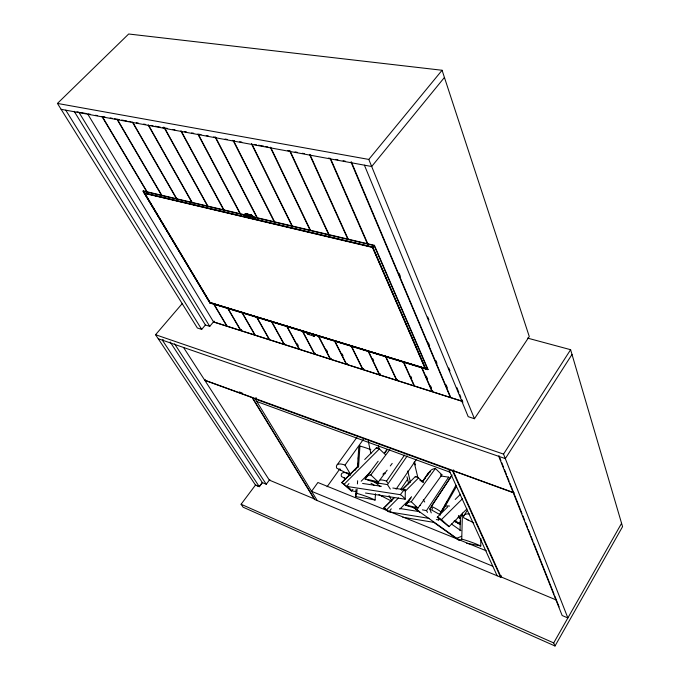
<?xml version="1.0" encoding="UTF-8"?>
<svg xmlns="http://www.w3.org/2000/svg" width="680" height="680" viewBox="0 0 680 680"><rect width="100%" height="100%" fill="white"/><g stroke="black" fill="none" stroke-linecap="round" stroke-linejoin="round"><path stroke-width="1.02" d="M248.055 214.812L248.115 215.424M466.675 543.337A99.178 28.033 12.9 0 1 480.752 546.006L480.896 538.577M460.02 540.498L461.745 539.112L462.425 513.094M460.037 530.646L460.377 517.99M355.963 489.634L355.767 496.714A92.947 27.982 14.3 0 1 375.096 500.038L375.471 493.731M355.615 494.879L356.796 493.374L357.076 489.175M357.425 483.913L357.629 480.76M358.538 467.083L359.933 446.046A41.624 14.577 14.8 0 1 370.829 449.659M357.433 467.627L358.76 447.712L359.933 446.046M355.767 496.714L355.98 493.578M357.714 467.466L357.995 463.292M358.275 459.111L358.411 457.019M313.659 336.107L314.032 335.589A1.861 0.773 37.9 0 0 314.865 335.521L313.905 336.175L308.55 334.466A1.335 0.552 38 0 1 307.657 333.957L305.269 331.959M250.699 215.483C249.518 214.243 242.947 212.738 244.29 216.418L255.323 218.799L254.855 218.781M248.854 216.478L248.429 215.968L248.744 216.444M455.94 485.282L439.969 513.952L443.64 507.543M244.4 215.381L245.098 213.953A2.066 0.935 41.1 0 1 245.981 213.724L251.056 214.914A2.074 0.944 41 0 1 252.407 215.654L255.161 217.982M436.331 519.571L438.387 519.902L439.05 518.653M454.333 521.194A103.334 34.773 31.6 0 1 459.127 523.846L460.692 521.067M527.535 338.104L570.613 349.699L622.557 526.668L554.999 646L553.698 642.923L621.571 523.311M348.942 483.573L346.715 486.412L400.333 494.683L403.223 490.935A24.54 8.857 -88 0 1 405.348 489.923L405.161 499.213L365.517 493.025M444.694 505.708L447.321 501.126M456.56 486.37L442.612 510.714L440.657 511.938M500.625 577.244L452.591 470.934L252.356 397.962L314.449 499.4L500.625 577.244L501.33 576.087M556.418 600.049L500.956 576.878L501.458 576.053M572.008 354.442L505.325 458.617L158.219 338.725L155.558 334.721L182.359 303.442M463.879 515.695L467.262 510.425M498.763 456.348L562.164 615.527L567.868 617.95L503.548 454.104L570.613 349.699M458.006 517.225L459.858 518.16L462.154 514.598M427.55 512.371L426.488 510.62L448.621 477.147L440.436 475.923M500.956 576.878L453.075 470.781L453.662 469.897M432.548 509.133L431.315 506.379L452.055 474.98M431.256 512.89L429.794 508.946L451.664 475.813M364.403 165.163L468.197 416.67L474.436 418.719L529.278 336.549L442.077 70.261L128.681 34L57.443 103.428L197.362 327.99L201.688 329.4L205.394 324.972L209.746 326.375L214.115 321.113M422.144 482.043L428.561 472.498L430.245 472.073M400.707 489.387L407.813 478.933M396.075 489.209L416.202 459.714M376.788 480.921L375.598 482.638L387.49 484.627L407.252 455.881M387.583 482.919L386.58 481.151L404.558 455.056M403.605 361.87L414.502 385.993L432.046 391.587L432.667 390.702M384.837 453.067L387.226 449.642M354.951 470.466L357.977 466.191M253.666 216.903L374.408 245.327L428 369.393L426.488 369.385A4.148 3.663 51.2 0 1 425.756 368.9M327.089 486.744L339.949 468.758M350.421 475.15L336.651 468.087A17.884 6.179 35.7 0 1 345.032 465.086L363.469 439.263M368.356 351.016L379.814 374.926L396.593 380.273L397.205 379.414M403.223 361.751L414.12 385.866L396.967 380.392L397.579 379.534M337.288 464.669L356.864 437.401M409.819 499.315L405.543 505.206A93.857 28.908 34.7 0 1 417.953 508.121L441.932 474.844L435.396 468.494A42.151 14.934 34.8 0 0 429.394 472.396L426.334 476.603M405.543 505.206A42.746 13.796 35.1 0 1 411.273 501.746L435.396 468.494M406.011 504.279L411.527 496.689M422.56 481.508L429.913 471.393M422.662 481.652L425.111 478.287M351.313 345.763L363.043 369.572L379.449 374.808L380.069 373.957M379.814 374.926L380.434 374.076M334.653 340.629L346.63 364.335L362.686 369.461L363.298 368.62M363.043 369.572L363.664 368.73M170.136 341.955L262.378 482.613L266.245 484.245L269.858 479.434M368.917 474.19L365.16 479.188A102.927 31.62 35.3 0 1 378.309 482.043L387.141 470.194M390.295 465.962L392.19 463.42M318.886 336.642L330.574 359.21L346.281 364.225L346.902 363.4M346.63 364.335L347.25 363.511M158.304 338.852L255.417 484.959L259.258 486.591L262.31 482.511M262.378 482.613L259.326 486.693L255.484 485.061L241.094 504.254L243.143 507.212L554.999 646M365.16 479.188A47.056 15.19 35.9 0 1 370.821 474.921L389.87 449.548M366.188 477.131L378.156 461.227M384.455 452.854L386.971 449.506M210.001 302.804L144.339 193.043L210.001 302.804L425.57 368.755L372.793 247.154L144.339 193.043M302.447 330.786L314.857 354.195L330.233 359.1L330.846 358.284M330.574 359.21L331.194 358.394M286.832 325.966L299.464 349.282L314.517 354.084L315.137 353.286M314.857 354.195L315.469 353.387M307.989 333.447C307.003 333.957 309.06 335.172 309.238 334.161M272.068 322.184L284.393 344.471L299.132 349.18L299.752 348.381M255.433 398.607L256.02 397.859M256.096 397.978L255.28 399.032L317.212 500.556M257.108 317.56L269.637 339.762L284.07 344.369L284.69 343.587M210.145 302.591L424.983 368.279L210.145 302.591L145.01 193.511M315.63 334.942L314.729 334.875L313.93 335.886A1.343 0.561 37.9 0 1 313.327 335.937M315.579 334.942L314.423 336.107M254.464 218.543L251.634 216.563A1.496 0.68 41 0 0 250.656 216.028L245.59 214.829A1.496 0.671 41.1 0 0 244.978 214.99L244.29 216.418L243.652 216.028M183.6 347.548L204.671 380.12L205.258 379.406M213.554 303.425L227.12 326.196L240.703 330.531L241.315 329.774M228.157 308.686L241 330.633L241.621 329.876M444.431 77.46L371.679 166.506L61.106 109.31M57.443 103.428L368.798 159.426L442.077 70.261M163.132 339.464L162.435 340.28L259.258 486.591M248.888 215.747L247.817 215.654L248.888 215.747L249.271 216.818L247.817 215.654M248.31 216.589L249.381 216.682M250.597 215.407L251.022 214.914M251.515 215.823L252.399 215.662M245.14 213.945L244.74 214.336M245.523 214.217L245.973 213.724M144.551 193.145L372.793 247.154M209.891 303.025L307.207 332.767M372.887 247.052L374.408 245.327A199.121 10.514 -50.8 0 0 373.991 245.744M391.272 508.793L389.045 511.853L429.139 518.398M341.768 482.528L358.062 466.183M364.718 459.51L376.55 447.644M352.945 489.456L351.45 490.952A95.421 1.759 42 0 0 341.87 482.706L358.071 466.454M341.87 482.706A43.477 0.842 42.1 0 1 344.148 484.245L379.372 448.936L385.237 454.469M361.173 481.219L370.889 471.487M394.4 497.445L383.86 507.952A87.176 2.261 41.9 0 1 387.43 511.003M401.854 490.008L415.429 476.485M394.357 497.573L383.877 508.019A39.55 1.071 42 0 1 386.597 509.813L388.679 511.717M401.846 490.101L410.082 481.89M386.597 509.813L398.488 497.964M405.178 491.3L418.557 477.963L423.487 482.621M399.763 509.167L410.89 498.091M466.93 508.929L449.012 526.66A103.709 4.981 41.6 0 0 437.248 517.267L447.738 506.872M455.226 499.443L460.471 494.25M437.257 517.276A47.285 2.405 41.6 0 1 441.481 519.571L462.434 498.805M382.891 474.215L384.37 472.931L385.144 473.713M248.974 216.52L248.701 216.487M415.828 506.838L413.822 507.713L456.671 538.288L461.644 536.299M304.87 331.712L305.32 332.001M248.676 215.823L248.234 216.061M408.051 505.121L406.402 505.461L415.582 508.308M419.671 505.639L420.58 505.461M315.18 334.942L314.755 334.883M378.786 483.174L377.689 482.987M362.601 483.446L381.37 486.293M392.836 488.027L405.348 489.923M356.125 491.563L351.951 490.917A58.965 24.08 -86.8 0 0 351.109 489.94M399.832 508.495L419.628 511.683M402.789 517.242L434.07 522.393M76.976 111.826L78.846 112.166L209.746 326.375M80.937 112.557L86.165 113.518M88.247 113.9L90.338 114.282M95.557 115.243L97.648 115.626M102.876 116.586L104.958 116.969M110.185 117.929L112.276 118.311M114.359 118.694L119.587 119.654M121.669 120.037L126.896 120.997M128.987 121.388L131.07 121.771M136.297 122.731L138.388 123.114M143.607 124.075L145.698 124.457M150.918 125.418L153.008 125.8M155.1 126.182L160.319 127.143M162.409 127.525L167.629 128.486M172.856 129.446L174.939 129.829M184.339 131.563L186.43 131.945M191.649 132.906L193.74 133.288M198.968 134.249L201.05 134.631M206.278 135.592L208.369 135.975M213.588 136.935L215.679 137.317M225.08 139.052L227.162 139.434M232.39 140.394L234.481 140.777M239.7 141.737L241.791 142.12M254.32 144.423L256.411 144.806M258.502 145.189L263.721 146.149M265.812 146.54L267.903 146.922M287.742 150.569L289.833 150.952M295.06 151.912L297.143 152.294M302.37 153.255L304.462 153.637M328.482 158.057L330.574 158.44M335.793 159.4L337.883 159.783M343.102 160.744L345.194 161.126M422.39 509.856L426.488 510.62M246.338 213.97L251.404 215.152A1.496 0.68 41.1 0 1 252.382 215.688M245.412 214.965L143.242 190.91L143.556 192.312A3.995 3.51 22.8 0 0 144.16 192.899M245.174 215.228L143.012 191.156L209.924 302.982M253.436 217.175L374.17 245.633L427.796 369.673L314.304 334.934M144.908 193.494L372.495 247.452L424.983 368.279M210.069 302.702L428 369.393M241 330.633L254.864 335.053L241.672 312.111M462.392 401.276L450.789 397.57L351.433 162.019M213.444 321.946L462.349 401.387M155.558 334.721L503.548 454.104M239.19 391.935L242.174 393.014M204.671 380.12L514.165 492.804M453.075 470.781L513.298 492.719M256.802 401.523L449.99 472.192M367.251 479.935L376.635 482.74M486.344 550.817L317.909 482.502L311.567 491.3L492.787 566.219M460.309 524.152L454.079 521.067M241.094 504.254L553.698 642.923M466.582 519.214L468.137 520.005M339.243 469.421L340.603 470.11M344.021 477.836L345.372 478.533L341.445 476.51A17.739 6.069 35.5 0 1 349.834 473.671M381.267 495.848L382.525 496.493M473.815 522.877L463.607 517.71A19.712 7.174 33 0 1 469.293 513.927M378.879 494.615L391.51 501.117M429.794 508.946L440.623 515.015M451.452 524.016L460.896 530.681M432.48 521.433L458.958 540.337M420.019 512.575L415.301 508.538M380.018 486.498L375.598 482.638M251.974 216.163L254.592 218.382M411.273 501.746L417.953 508.121M370.821 474.921L378.309 482.043M248.846 216.044L249.271 216.818M344.156 484.245L351.45 490.952M441.481 519.571L449.012 526.66M423.3 499.817L424.719 502.01M425.57 368.755L372.649 247.299M174.581 343.842L266.245 484.245M387.49 484.627L390.303 489.09M65.764 110.169L201.688 329.4M74.162 111.307L205.394 324.972M87.72 114.036L213.503 321.852L226.823 326.102L213.256 303.331M143.862 191.947L143.242 190.91A171.921 157.148 10.3 0 1 144.211 191.573M345.032 465.086L350.795 474.733M102.382 116.696L147.39 192.304M102.059 116.645L147.084 192.227M117.394 119.425L161.806 195.313M117.062 119.365L161.483 195.237M227.851 308.593L240.703 330.531M132.43 122.162L176.757 199.24M132.77 122.221L177.089 199.316M241.986 312.205L255.17 335.147L269.322 339.668L256.785 317.466M448.621 477.147L449.633 478.924M389.036 495.677L391.926 500.743M148.537 125.111L192.381 202.827M148.189 125.044L192.049 202.75M164.688 128.044L207.842 206.074M163.82 127.049L207.502 205.989M271.226 321.155L284.07 344.369M297.228 343.723L298.24 345.584M181.237 131.053L224.188 210.324M180.871 130.985L223.83 210.239M286.501 325.865L299.132 349.18M198.212 134.13L240.899 214.668M197.846 134.062L240.049 213.647M302.107 330.684L314.517 354.084M247.936 215.526L248.421 216.452M349.401 475.737L348.457 473.926A17.68 6.035 35.6 0 1 350.336 474.767M326.468 349.826L327.445 351.704M215.628 137.3L257.516 218.161M215.245 137.232L257.15 218.076M318.053 335.597L330.233 359.1M458.481 515.457L459.858 518.16M342.116 353.914L343.069 355.81M233.512 140.573L274.737 222.113M233.121 140.496L274.363 222.028M334.773 341.471L346.281 364.225M251.863 143.905L292.672 226.746M251.464 143.828L291.822 225.7M350.948 345.661L362.686 369.461M414.545 461.848L415.395 464.916M270.7 147.331L310.59 230.528M270.291 147.254L310.19 230.435M367.982 350.905L379.449 374.808M372.742 358.657L373.66 360.57M290.054 150.841L329.418 235.365M385.781 356.388L396.967 380.392M290.079 151.725L329.018 235.272M385.399 356.269L396.593 380.273M448.791 469.548L497.139 575.781M410.822 376.312L411.689 378.241M309.944 154.462L348.279 239.351M309.51 154.377L347.863 239.258M330.828 159.171L368.245 244.792M421.812 367.387L432.438 391.714L450.389 397.443L350.974 161.933M330.378 159.094L367.812 244.698M421.413 367.268L432.046 391.587M426.292 376.108L427.567 379.032M430.542 385.841L431.392 387.787M399.126 273.377L400.367 276.31M428.357 342.779L429.599 345.712M435.769 360.375L437.01 363.307M446.063 384.812L447.304 387.745M427.72 316.889L428.927 319.829M448.749 367.914L449.956 370.863M456.833 387.541L458.856 392.453M459.663 394.417L460.879 397.358M461.686 399.322L462.901 402.262M368.798 159.426L474.436 418.719M498.958 455.719L500.913 460.632M501.695 462.596L503.65 467.5M504.433 469.463L506.379 474.377M507.161 476.34L509.116 481.244M509.898 483.208L522.002 513.638M522.784 515.601L524.739 520.514M525.521 522.478L527.467 527.383M528.25 529.346L530.204 534.259M530.986 536.222L532.942 541.127M533.723 543.09L554.03 594.141M554.812 596.105L559.104 606.9M445.392 504.279L445.621 504.849M414.137 462.179L417.851 477.437M407.753 470.976L410.397 482.154M406.997 476.773L408.663 483.871M378.394 445.451L379.278 449.522M368.33 441.422L370.889 453.619M443.572 507.79A19.397 7.021 33.5 0 1 449.556 506.065M380.188 479.952A18.437 6.503 34.9 0 1 386.58 481.151M376.796 482.621A9.902 5.788 4.2 0 1 374.952 482.511M346.715 486.404A58.965 24.08 -86.8 0 1 349.392 488.248M349.826 488.639A58.965 24.08 -86.8 0 1 350.684 489.489M400.333 494.666A60.588 22.202 -87.2 0 1 405.161 499.222M379.372 448.936A43.622 2.669 41.8 0 0 376.482 448.001A95.735 5.567 41.7 0 1 377.221 448.545M438.387 519.894A54.689 18.317 -87.3 0 1 438.736 520.098M418.548 477.963A39.678 2.567 41.6 0 0 415.335 476.663A87.448 5.389 41.5 0 1 416.041 477.19M419.866 480.088A87.448 5.389 41.5 0 1 421.515 481.355M440.802 474.546A92.591 31.339 34.3 0 1 441.932 474.844M370.974 483.233A17.918 6.162 35.2 0 1 374.161 485.231M431.315 506.379A18.802 6.647 33.9 0 1 441.354 512.108M456.679 538.271A60.656 34.008 -45.4 0 1 459.68 540.073M413.831 507.696A58.54 34.663 -44.9 0 1 415.709 508.75M416.304 509.142A58.54 34.663 -44.9 0 1 419.05 511.351M461.745 539.112A45.211 13.447 13.2 0 1 480.752 546.006M356.796 493.374A42.364 13.336 14.7 0 1 375.088 500.038M455.464 520.463A47.37 16.787 32 0 1 459.127 523.846M245.726 214.123A1.496 0.671 41.1 0 1 245.82 214.013M308.414 333.719A1.853 0.773 38 0 1 308.108 333.498M314.874 335.554A1.887 0.79 37.9 0 1 314.024 335.631M314.585 335.045A1.343 0.561 37.9 0 1 314.483 335.121M247.146 215.925L246.381 215.747L247.146 215.925M250.767 216.758L249.994 216.571L250.767 216.758M252.518 397.732L204.833 380.366L269.348 480.114L314.449 498.958L252.518 397.732"/></g></svg>
